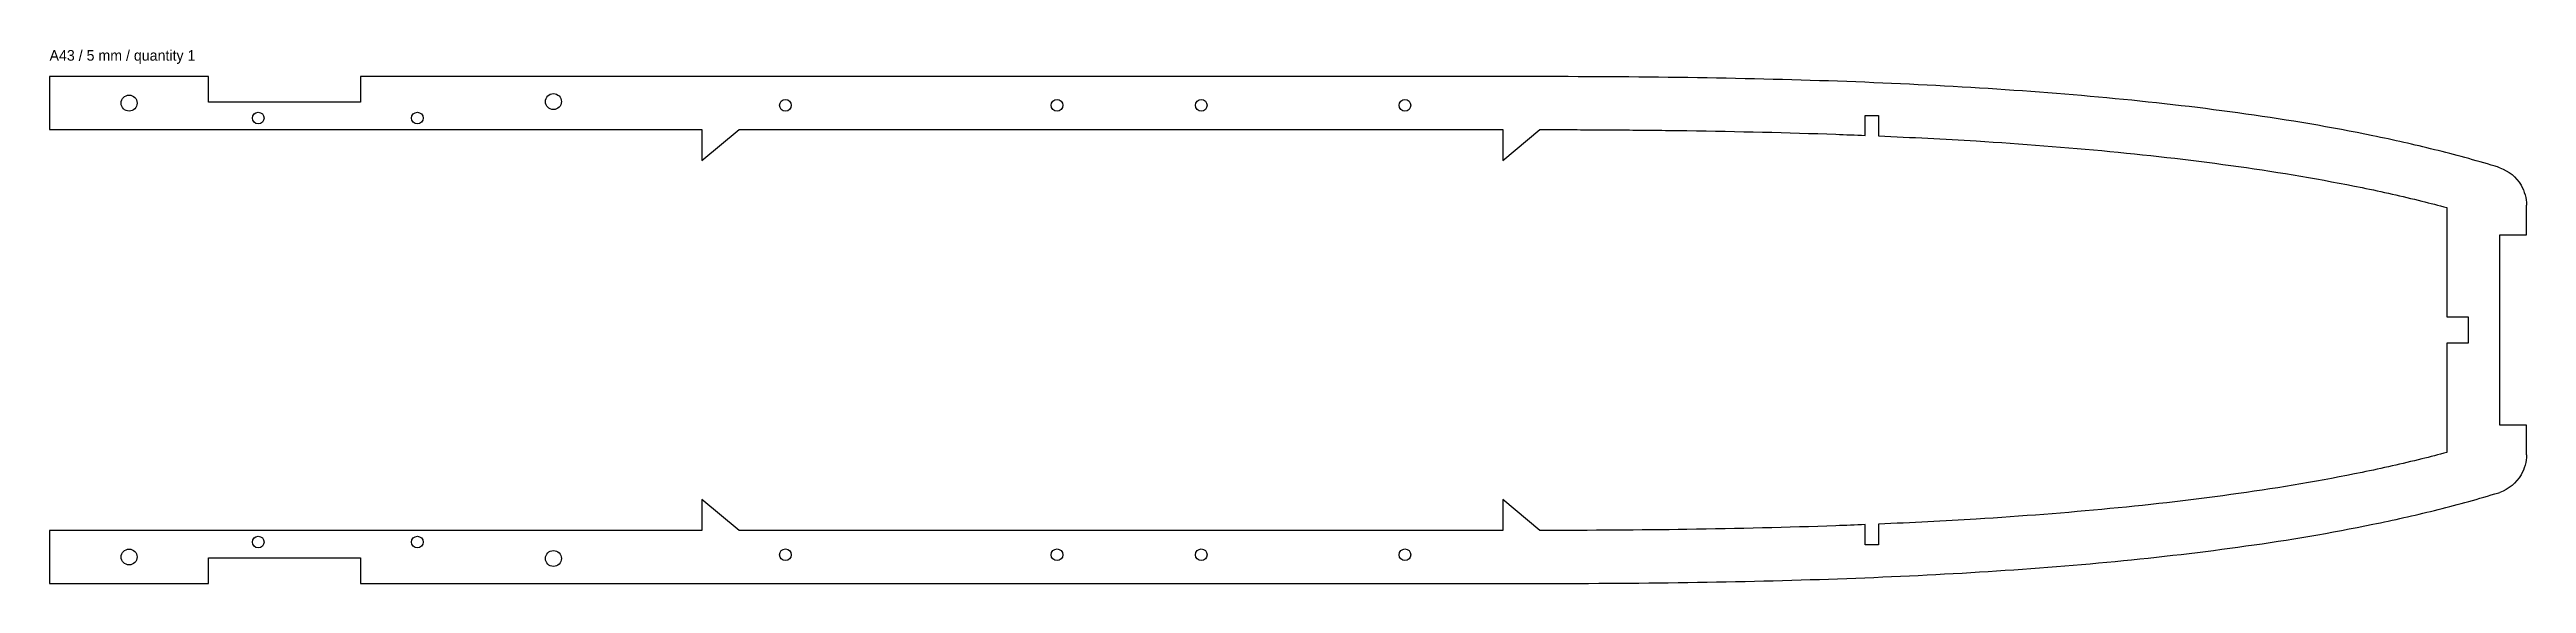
# Model space of a CAD drawing. Header units: millimetres. Extents: x 0 to 467, y 0 to 101.
import ezdxf

# ---------------------------------------------------------------- set-up
doc = ezdxf.new("R2010")
doc.units = ezdxf.units.MM
doc.layers.add('CUT', color=1, linetype='Continuous')
doc.layers.add('LABELS_NONCUT', color=7, linetype='Continuous')

msp = doc.modelspace()

# ---------------------------------------------------------------- linework, layer by layer
at = {"layer": 'CUT'}
for p, q in [((0, 95.64, 0), (0, 85.64, 0)), ((30, 95.64, 0), (0, 95.64, 0)), ((30, 90.82, 0), (30, 95.64, 0)), ((78.61, 95.64, 0), (58.61, 95.64, 0)), ((58.61, 95.64, 0), (58.61, 90.82, 0)), ((58.61, 90.82, 0), (30, 90.82, 0)), ((0, 85.64, 0), (123, 85.64, 0)), ((123, 85.64, 0), (123, 79.82, 0)), ((123, 79.82, 0), (130, 85.64, 0)), ((130, 85.64, 0), (274, 85.64, 0)), ((274, 85.64, 0), (274, 79.82, 0)), ((274, 79.82, 0), (281, 85.64, 0)), ((342.35, 84.55, 0), (342.35, 88.32, 0)), ((342.35, 88.32, 0), (344.85, 88.32, 0)), ((344.85, 88.32, 0), (344.85, 84.44, 0)), ((452, 70.92, 0), (452, 50.32, 0)), ((467, 65.78, 0), (467, 71.37, 0)), ((462, 29.86, 0), (462, 65.78, 0)), ((462, 65.78, 0), (467, 65.78, 0)), ((452, 50.32, 0), (456, 50.32, 0)), ((456, 50.32, 0), (456, 45.32, 0)), ((456, 45.32, 0), (452, 45.32, 0)), ((452, 45.32, 0), (452, 24.73, 0)), ((467, 29.86, 0), (462, 29.86, 0)), ((467, 24.28, 0), (467, 29.86, 0)), ((130, 10, 0), (123, 15.82, 0)), ((123, 15.82, 0), (123, 10, 0)), ((281, 10, 0), (274, 15.82, 0)), ((274, 15.82, 0), (274, 10, 0)), ((123, 10, 0), (0, 10, 0)), ((0, 10, 0), (0, 0, 0)), ((274, 10, 0), (130, 10, 0)), ((342.35, 7.32, 0), (342.35, 11.1, 0)), ((344.85, 11.2, 0), (344.85, 7.32, 0)), ((30, 0, 0), (30, 4.82, 0)), ((30, 4.82, 0), (58.61, 4.82, 0)), ((58.61, 4.82, 0), (58.61, 0, 0)), ((344.85, 7.32, 0), (342.35, 7.32, 0)), ((0, 0, 0), (30, 0, 0)), ((58.61, 0, 0), (269.35, 0, 0))]:
    msp.add_line(p, q, dxfattribs=at)
for centre, radius in [((15, 90.64, 0), 1.5), ((39.35, 87.82, 0), 1.1), ((69.35, 87.82, 0), 1.1), ((95, 90.92, 0), 1.5), ((138.75, 90.22, 0), 1.1), ((189.95, 90.22, 0), 1.1), ((217.15, 90.22, 0), 1.1), ((255.55, 90.22, 0), 1.1), ((15, 5, 0), 1.5), ((39.35, 7.82, 0), 1.1), ((69.35, 7.82, 0), 1.1), ((95, 4.72, 0), 1.5), ((138.75, 5.42, 0), 1.1), ((189.95, 5.42, 0), 1.1), ((217.15, 5.42, 0), 1.1), ((255.55, 5.42, 0), 1.1)]:
    msp.add_circle(centre, radius, dxfattribs=at)
for points, knots in [([(462, 78.44, 0), (461.69, 78.54, 0), (461.38, 78.63, 0), (461.07, 78.73, 0), (457.31, 79.86, 0), (453.5, 80.9, 0), (449.66, 81.85, 0), (445.81, 82.81, 0), (441.93, 83.68, 0), (438.01, 84.48, 0), (430.17, 86.09, 0), (422.21, 87.43, 0), (414.12, 88.57, 0), (406.02, 89.72, 0), (397.8, 90.67, 0), (389.44, 91.47, 0), (381.07, 92.28, 0), (372.56, 92.93, 0), (363.86, 93.47, 0), (355.15, 94.01, 0), (346.27, 94.43, 0), (337.13, 94.75, 0), (327.99, 95.07, 0), (318.61, 95.3, 0), (308.87, 95.44, 0), (299.14, 95.58, 0), (289.05, 95.64, 0), (278.44, 95.64, 0), (213.44, 95.64, 0), (146.71, 95.64, 0), (78.61, 95.64, 0)], [0, 0, 0, 0, 0.003153, 0.003153, 0.003153, 0.041151, 0.041151, 0.041151, 0.079149, 0.079149, 0.079149, 0.155145, 0.155145, 0.155145, 0.23114, 0.23114, 0.23114, 0.307136, 0.307136, 0.307136, 0.383131, 0.383131, 0.383131, 0.459127, 0.459127, 0.459127, 0.535123, 0.535123, 0.535123, 1, 1, 1, 1]), ([(281, 85.64, 0), (282.7, 85.64, 0), (284.4, 85.64, 0), (286.08, 85.63, 0), (287.8, 85.63, 0), (289.51, 85.62, 0), (291.21, 85.61, 0), (292.99, 85.6, 0), (294.75, 85.59, 0), (296.51, 85.58, 0), (298.31, 85.56, 0), (300.11, 85.55, 0), (301.89, 85.53, 0), (303.77, 85.51, 0), (305.63, 85.48, 0), (307.48, 85.46, 0), (307.9, 85.45, 0), (308.31, 85.45, 0), (308.72, 85.44, 0), (318.4, 85.3, 0), (327.72, 85.08, 0), (336.78, 84.76, 0), (338.65, 84.69, 0), (340.5, 84.62, 0), (342.35, 84.55, 0)], [0, 0, 0, 0, 0.076702, 0.076702, 0.076702, 0.155345, 0.155345, 0.155345, 0.237609, 0.237609, 0.237609, 0.322506, 0.322506, 0.322506, 0.412184, 0.412184, 0.412184, 0.432252, 0.432252, 0.432252, 0.902948, 0.902948, 0.902948, 1, 1, 1, 1]), ([(344.85, 84.44, 0), (351.09, 84.18, 0), (357.21, 83.86, 0), (363.24, 83.49, 0), (371.84, 82.96, 0), (380.24, 82.31, 0), (388.48, 81.52, 0), (396.72, 80.73, 0), (404.79, 79.79, 0), (412.72, 78.67, 0), (420.64, 77.55, 0), (428.4, 76.25, 0), (436, 74.69, 0), (439.8, 73.91, 0), (443.55, 73.07, 0), (447.25, 72.15, 0), (448.84, 71.75, 0), (450.43, 71.34, 0), (452, 70.92, 0)], [0, 0, 0, 0, 0.158629, 0.158629, 0.158629, 0.385077, 0.385077, 0.385077, 0.611525, 0.611525, 0.611525, 0.837972, 0.837972, 0.837972, 0.951196, 0.951196, 0.951196, 1, 1, 1, 1]), ([(462, 78.44, 0), (463.66, 77.85, 0), (465.09, 76.66, 0), (465.98, 75.15, 0), (466.64, 74.01, 0), (467, 72.69, 0), (467, 71.37, 0)], [0, 0, 0, 0, 0.5288111, 0.5288111, 0.5288111, 0.9254194, 0.9254194, 0.9254194, 0.9254194]), ([(452, 24.73, 0), (450.43, 24.3, 0), (448.84, 23.89, 0), (447.25, 23.5, 0), (443.55, 22.58, 0), (439.8, 21.74, 0), (436, 20.96, 0), (428.4, 19.4, 0), (420.64, 18.09, 0), (412.72, 16.97, 0), (404.79, 15.85, 0), (396.72, 14.92, 0), (388.48, 14.12, 0), (380.24, 13.33, 0), (371.84, 12.69, 0), (363.24, 12.15, 0), (357.21, 11.78, 0), (351.09, 11.47, 0), (344.85, 11.2, 0)], [0, 0, 0, 0, 0.048804, 0.048804, 0.048804, 0.162028, 0.162028, 0.162028, 0.388475, 0.388475, 0.388475, 0.614923, 0.614923, 0.614923, 0.841371, 0.841371, 0.841371, 1, 1, 1, 1]), ([(467, 24.28, 0), (467, 22.96, 0), (466.64, 21.64, 0), (465.98, 20.5, 0), (465.09, 18.98, 0), (463.66, 17.79, 0), (462, 17.2, 0)], [0, 0, 0, 0, 0.3966083, 0.3966083, 0.3966083, 0.9254194, 0.9254194, 0.9254194, 0.9254194]), ([(269.35, 0, 0), (272.38, 0, 0), (275.42, 0, 0), (278.44, 0, 0), (289.05, 0, 0), (299.14, 0.06, 0), (318.61, 0.35, 0), (327.99, 0.57, 0), (346.27, 1.22, 0), (355.15, 1.64, 0), (372.56, 2.71, 0), (381.07, 3.37, 0), (397.8, 4.97, 0), (406.02, 5.93, 0), (422.21, 8.22, 0), (430.17, 9.55, 0), (441.93, 11.97, 0), (445.81, 12.84, 0), (453.5, 14.74, 0), (457.31, 15.78, 0), (461.38, 17.01, 0), (461.69, 17.11, 0), (462, 17.2, 0)], [0, 0, 0, 0, 0.038878, 0.038878, 0.038878, 0.175372, 0.175372, 0.311866, 0.311866, 0.44836, 0.44836, 0.584854, 0.584854, 0.721348, 0.721348, 0.857842, 0.857842, 0.926089, 0.926089, 0.994336, 0.994336, 1, 1, 1, 1]), ([(342.35, 11.1, 0), (340.5, 11.02, 0), (338.65, 10.95, 0), (336.78, 10.89, 0), (327.72, 10.57, 0), (318.4, 10.35, 0), (308.72, 10.2, 0), (299.83, 10.07, 0), (290.64, 10.01, 0), (281, 10, 0)], [0, 0, 0, 0, 0.097021, 0.097021, 0.097021, 0.567565, 0.567565, 0.567565, 1, 1, 1, 1])]:
    msp.add_open_spline(points, degree=3, knots=knots, dxfattribs=at)

# ---------------------------------------------------------------- texts
at = {"layer": 'LABELS_NONCUT'}
msp.add_text('A43 / 5 mm / quantity 1', height=2, dxfattribs=at).set_placement((0, 98.64))

doc.saveas('drawing.dxf')
